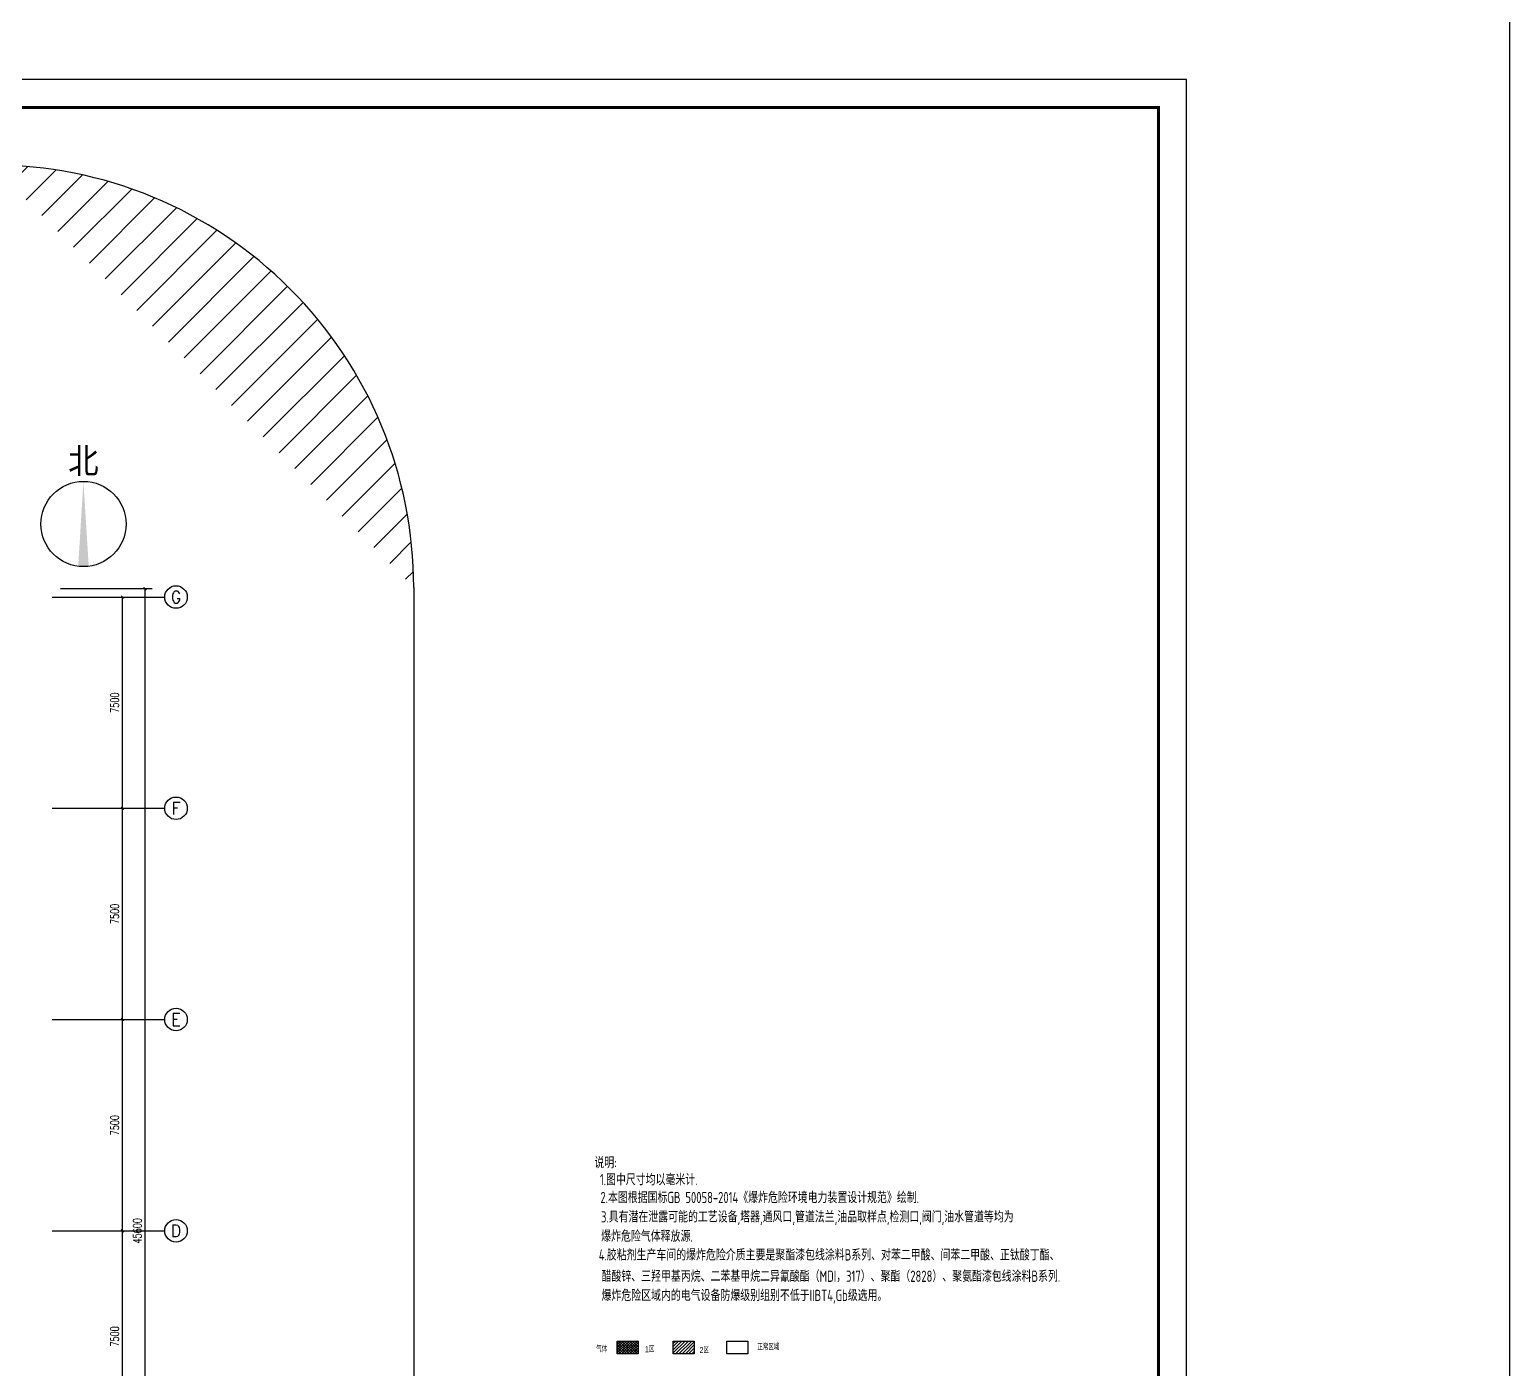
# Model space of a CAD drawing. Extents: x 4532298 to 10139194, y -639876 to -207028.
# Drawn here: x 5305847 to 5358392, y -336521 to -288992 of the extents above; entities that cross this region are included whole.
import ezdxf
from ezdxf.enums import TextEntityAlignment as Align

# ---------------------------------------------------------------- set-up
doc = ezdxf.new("R2010")
doc.units = 0
doc.header["$LTSCALE"] = 1000
doc.header["$MEASUREMENT"] = 0
doc.layers.get('0').update_dxf_attribs({"linetype": 'CONTINUOUS'})
doc.layers.get('Defpoints').update_dxf_attribs({"linetype": 'CONTINUOUS'})
for name, color, linetype in [('AXIS_TEXT', 7, 'CONTINUOUS'), ('PUB_TITLE', 4, 'CONTINUOUS'), ('建筑底图', 251, 'CONTINUOUS'), ('防雷接地平面图', 6, 'CONTINUOUS')]:
    doc.layers.add(name, color=color, linetype=linetype)
doc.styles.add('_TCH_AXIS', font='COMPLEX', dxfattribs={"bigfont": 'GBCBIG'})
doc.styles.add('_TCH_DIM_T3', font='SIMPLEX', dxfattribs={"width": 0.705882, "bigfont": 'GBCBIG'})
doc.styles.add('COMPLEX', font='COMPLEX')
doc.styles.add('HT', font='')
doc.styles.add('hx-01', font='hdtxt.shx', dxfattribs={"width": 0.7, "bigfont": 'hdhztxt.shx'})
doc.styles.add('sceie', font='sceie.shx', dxfattribs={"width": 0.7, "bigfont": 'sceic.shx'})
doc.styles.get('HT').set_extended_font_data('SimSun')
doc.dimstyles.new('_TCH_ARCH&&100', dxfattribs={"dimtxt": 297.5, "dimasz": 100, "dimexe": 250, "dimexo": 300, "dimgap": 126.25, "dimtad": 1, "dimdec": 0, "dimzin": 0, "dimdsep": 46, "dimtxsty": '_TCH_DIM_T3', "dimblk": 'ARCHTICK', "dimcen": 0.09, "dimclrt": 7, "dimazin": 2, "dimtfac": 1, "dimtdec": 0, "dimtix": 1, "dimtmove": 2, "dimatfit": 3, "dimfxl": 0, "dimtolj": 1, "dimtzin": 0, "dimarcsym": 0})

# ---------------------------------------------------------------- blocks, each defined once
blk = doc.blocks.new('_NORTH')
blk.add_circle((0, 0), 1200)
blk.add_solid([(-1191, 149), (-1191, -149), (1200, 0)])
blk = doc.blocks.new('_ArchTick')
at = {"color": 0, "linetype": 'ByBlock', "const_width": 0.4}
blk.add_lwpolyline([(-0.5, -0.5), (0.5, 0.5)], dxfattribs=at)
blk = doc.blocks.new('*D1025')
at = {"layer": 'Defpoints', "color": 0, "transparency": 16777216}
for p in [(5306646, -308837), (5309946, -308837), (5306646, -354437)]:
    blk.add_point(p, dxfattribs=at)
at = {"layer": '建筑底图', "color": 0, "lineweight": -2, "transparency": 16777216}
for p, q in [((5306946, -308837), (5310196, -308837)), ((5309946, -354437), (5309946, -308837)), ((5306946, -354437), (5310196, -354437))]:
    blk.add_line(p, q, dxfattribs=at)
at = {"layer": '建筑底图', "color": 0, "lineweight": -2, "transparency": 16777216, "xscale": 100, "yscale": 100, "zscale": 100}
for p, rotation in [((5309946, -308837), 90), ((5309946, -354437), 270)]:
    blk.add_blockref('_ArchTick', p, dxfattribs=dict(at, rotation=rotation))
at = {"layer": '建筑底图', "color": 7, "transparency": 16777216, "insert": (5309671, -331637), "char_height": 297.5, "attachment_point": 5, "rotation": 90, "style": '_TCH_DIM_T3'}
blk.add_mtext('\\A1;45600', dxfattribs=at)
blk = doc.blocks.new('*D1028')
at = {"layer": 'Defpoints', "color": 0, "transparency": 16777216}
for p in [(5306646, -331637), (5309146, -331637), (5306646, -339137)]:
    blk.add_point(p, dxfattribs=at)
at = {"layer": '建筑底图', "color": 0, "lineweight": -2, "transparency": 16777216}
for p, q in [((5306946, -331637), (5309396, -331637)), ((5309146, -339137), (5309146, -331637)), ((5306946, -339137), (5309396, -339137))]:
    blk.add_line(p, q, dxfattribs=at)
at = {"layer": '建筑底图', "color": 0, "lineweight": -2, "transparency": 16777216, "xscale": 100, "yscale": 100, "zscale": 100}
for p, rotation in [((5309146, -331637), 90), ((5309146, -339137), 270)]:
    blk.add_blockref('_ArchTick', p, dxfattribs=dict(at, rotation=rotation))
at = {"layer": '建筑底图', "color": 7, "transparency": 16777216, "insert": (5308871, -335387), "char_height": 297.5, "attachment_point": 5, "rotation": 90, "style": '_TCH_DIM_T3'}
blk.add_mtext('\\A1;7500', dxfattribs=at)
blk = doc.blocks.new('*D1029')
at = {"layer": 'Defpoints', "color": 0, "transparency": 16777216}
for p in [(5306646, -324137), (5309146, -324137), (5306646, -331637)]:
    blk.add_point(p, dxfattribs=at)
at = {"layer": '建筑底图', "color": 0, "lineweight": -2, "transparency": 16777216}
for p, q in [((5306946, -324137), (5309396, -324137)), ((5309146, -331637), (5309146, -324137)), ((5306946, -331637), (5309396, -331637))]:
    blk.add_line(p, q, dxfattribs=at)
at = {"layer": '建筑底图', "color": 0, "lineweight": -2, "transparency": 16777216, "xscale": 100, "yscale": 100, "zscale": 100}
for p, rotation in [((5309146, -324137), 90), ((5309146, -331637), 270)]:
    blk.add_blockref('_ArchTick', p, dxfattribs=dict(at, rotation=rotation))
at = {"layer": '建筑底图', "color": 7, "transparency": 16777216, "insert": (5308871, -327887), "char_height": 297.5, "attachment_point": 5, "rotation": 90, "style": '_TCH_DIM_T3'}
blk.add_mtext('\\A1;7500', dxfattribs=at)
blk = doc.blocks.new('*D1030')
at = {"layer": 'Defpoints', "color": 0, "transparency": 16777216}
for p in [(5306646, -316637), (5309146, -316637), (5306646, -324137)]:
    blk.add_point(p, dxfattribs=at)
at = {"layer": '建筑底图', "color": 0, "lineweight": -2, "transparency": 16777216}
for p, q in [((5306946, -316637), (5309396, -316637)), ((5309146, -324137), (5309146, -316637)), ((5306946, -324137), (5309396, -324137))]:
    blk.add_line(p, q, dxfattribs=at)
at = {"layer": '建筑底图', "color": 0, "lineweight": -2, "transparency": 16777216, "xscale": 100, "yscale": 100, "zscale": 100}
for p, rotation in [((5309146, -316637), 90), ((5309146, -324137), 270)]:
    blk.add_blockref('_ArchTick', p, dxfattribs=dict(at, rotation=rotation))
at = {"layer": '建筑底图', "color": 7, "transparency": 16777216, "insert": (5308871, -320387), "char_height": 297.5, "attachment_point": 5, "rotation": 90, "style": '_TCH_DIM_T3'}
blk.add_mtext('\\A1;7500', dxfattribs=at)
blk = doc.blocks.new('*D1031')
at = {"layer": 'Defpoints', "color": 0, "transparency": 16777216}
for p in [(5306646, -309137), (5309146, -309137), (5306646, -316637)]:
    blk.add_point(p, dxfattribs=at)
at = {"layer": '建筑底图', "color": 0, "lineweight": -2, "transparency": 16777216}
for p, q in [((5306946, -309137), (5309396, -309137)), ((5309146, -316637), (5309146, -309137)), ((5306946, -316637), (5309396, -316637))]:
    blk.add_line(p, q, dxfattribs=at)
at = {"layer": '建筑底图', "color": 0, "lineweight": -2, "transparency": 16777216, "xscale": 100, "yscale": 100, "zscale": 100}
for p, rotation in [((5309146, -309137), 90), ((5309146, -316637), 270)]:
    blk.add_blockref('_ArchTick', p, dxfattribs=dict(at, rotation=rotation))
at = {"layer": '建筑底图', "color": 7, "transparency": 16777216, "insert": (5308871, -312887), "char_height": 297.5, "attachment_point": 5, "rotation": 90, "style": '_TCH_DIM_T3'}
blk.add_mtext('\\A1;7500', dxfattribs=at)
blk = doc.blocks.new('_AXISO')
blk.add_circle((0, 0), 0.5)
at = {"layer": 'AXIS_TEXT', "style": 'COMPLEX', "width": 1.041667}
blk.add_attdef('A', text='', height=0.56, dxfattribs=at).set_placement((-0.25, -0.28), (0.25, -0.28), align=Align.FIT)

msp = doc.modelspace()

# ---------------------------------------------------------------- hatches: boundary and pattern name
h = msp.add_hatch()
h.set_pattern_fill('ANSI31', color=1, scale=500)
h.set_pattern_definition([(45, (-77519.9, -11738.2), (-561.26601, 561.26601), [])])
edge = h.paths.add_edge_path()
edge.add_arc((5304486.1, -308796.5), 15000, 359.99999, 450.00006)
edge.add_line((5319486.1, -308796.5), (5319486.1, -354476.5))
edge.add_line((5256806.1, -293796.5), (5304486.1, -293796.5))
edge.add_arc((5256806.1, -308796.5), 15000, 90, 180.00001)
edge.add_line((5241806.1, -308796.5), (5241806.1, -354476.5))
edge.add_arc((5256806.1, -354476.5), 15000, 179.99999, 270)
edge.add_line((5304486.1, -369476.5), (5256806.1, -369476.5))
edge.add_arc((5304486.1, -354476.5), 15000, 270, 360)
h = msp.add_hatch()
h.set_pattern_fill('ANSI37', color=1, scale=539.135997, style=0)
h.set_pattern_definition([(45, (4897741.986, -305750.28), (-47.65334, 47.65334), []), (135, (4897741.986, -305750.28), (-47.65334, -47.65334), [])])
h.paths.add_polyline_path([(5326710, -335548.9), (5327458.3, -335548.9), (5327458.3, -336007.7), (5326710, -336007.7)])
h = msp.add_hatch()
h.set_pattern_fill('ANSI31', color=1, scale=51.84, style=0)
h.set_pattern_definition([(45, (5222442.54, -1475839), (-58.192059, 58.192059), [])])
h.paths.add_polyline_path([(5328701.4, -335548.9), (5329449.7, -335548.9), (5329449.7, -336007.7), (5328701.4, -336007.7)])

# ---------------------------------------------------------------- linework, layer by layer
at = {"color": 1}
msp.add_line((5319486.1, -308796.5), (5319486.1, -354476.5), dxfattribs=at)
for points in [[(4532297.7, -207028.1), (5358391.9, -207028.1), (5358391.9, -383759.2), (4532297.7, -383759.2)], [(5326710, -335548.9), (5327458.3, -335548.9), (5327458.3, -336007.7), (5326710, -336007.7)], [(5328701.4, -335548.9), (5329449.7, -335548.9), (5329449.7, -336007.7), (5328701.4, -336007.7)]]:
    msp.add_lwpolyline(points, close=True, dxfattribs=at)
at = {"color": 7}
msp.add_lwpolyline([(5330599.3, -335548.9), (5331347.7, -335548.9), (5331347.7, -336007.7), (5330599.3, -336007.7)], close=True, dxfattribs=at)
at = {"color": 1}
msp.add_arc((5304486.1, -308796.5), 15000, 359.99999, 90.00006, dxfattribs=at)
at = {"layer": 'PUB_TITLE'}
msp.add_lwpolyline([(5228032, -374858.8), (5346932, -374858.8), (5346932, -290758.8), (5228032, -290758.8)], close=True, dxfattribs=at)
at = {"layer": 'PUB_TITLE', "const_width": 100}
msp.add_lwpolyline([(5230532, -373858.8), (5345932, -373858.8), (5345932, -291758.8), (5230532, -291758.8)], close=True, dxfattribs=at)
at = {"layer": '建筑底图'}
for p, q in [((5306646.1, -309136.5), (5310646.1, -309136.5)), ((5306646.1, -316636.5), (5310646.1, -316636.5)), ((5306646.1, -324136.5), (5310646.1, -324136.5)), ((5306646.1, -331636.5), (5310646.1, -331636.5))]:
    msp.add_line(p, q, dxfattribs=at)

# ---------------------------------------------------------------- block references
at = {"layer": '建筑底图', "xscale": 1.260000000009313, "yscale": 1.260000000009313, "zscale": 1.260000000009313, "rotation": 90}
msp.add_blockref('_NORTH', (5307758.9, -306543.8, -12083.9), dxfattribs=at)
at = {"layer": '建筑底图'}
ref = msp.add_blockref('_AXISO', (5311046.1, -309136.5), dxfattribs=dict(at, xscale=800, yscale=800, zscale=800))
ref.add_attrib('A', 'G', dxfattribs={"layer": 'AXIS_TEXT', "color": 0, "height": 425.2, "style": '_TCH_AXIS'}).set_placement((5310863.9, -309349.1), (5311228.4, -309349.1), align=Align.FIT)
ref = msp.add_blockref('_AXISO', (5311046.1, -316636.5), dxfattribs=dict(at, xscale=800, yscale=800, zscale=800))
ref.add_attrib('A', 'F', dxfattribs={"layer": 'AXIS_TEXT', "color": 0, "height": 445.4, "style": '_TCH_AXIS'}).set_placement((5310876.4, -316859.2), (5311215.8, -316859.2), align=Align.FIT)
ref = msp.add_blockref('_AXISO', (5311046.1, -324136.5), dxfattribs=dict(at, xscale=800, yscale=800, zscale=800))
ref.add_attrib('A', 'E', dxfattribs={"layer": 'AXIS_TEXT', "color": 0, "height": 445.4, "style": '_TCH_AXIS'}).set_placement((5310876.4, -324359.2), (5311215.8, -324359.2), align=Align.FIT)
ref = msp.add_blockref('_AXISO', (5311046.1, -331636.5), dxfattribs=dict(at, xscale=800, yscale=800, zscale=800))
ref.add_attrib('A', 'D', dxfattribs={"layer": 'AXIS_TEXT', "color": 0, "height": 435.3, "style": '_TCH_AXIS'}).set_placement((5310870, -331854.1), (5311222.3, -331854.1), align=Align.FIT)

# ---------------------------------------------------------------- texts
at = {"color": 7, "style": 'hx-01', "width": 0.7}
for s, p in [('气体', (5325963.3, -335947.8)), ('1区', (5327695.7, -335947.8)), ('2区', (5329633.8, -335979.4)), ('正常区域', (5331684.5, -335874.1))]:
    msp.add_text(s, height=215.65, dxfattribs=at).set_placement(p)
at = {"layer": '建筑底图', "style": 'HT', "width": 0.88}
msp.add_text('北', height=900.8, dxfattribs=at).set_placement((5307217.3, -304749.8, -12083.9))
at = {"layer": '防雷接地平面图', "color": 0, "style": 'sceie', "width": 0.8}
for s, height, p in [('说明:', 400, (5325902.2, -329417.6)), ('1.图中尺寸均以毫米计.', 399.999, (5326096.9, -330018.8)), ('2.本图根据国标GB 50058-2014《爆炸危险环境电力装置设计规范》绘制.', 399.999, (5326116.8, -330654.3)), ('3.具有潜在泄露可能的工艺设备,塔器,通风口,管道法兰,油品取样点,检测口,阀门,油水管道等均为', 399.999, (5326137.4, -331340.7)), ('爆炸危险气体释放源.', 400, (5326142.8, -332026.8))]:
    msp.add_text(s, height=height, dxfattribs=at).set_placement(p)
at = {"layer": '防雷接地平面图', "color": 1, "style": 'sceie', "width": 0.8}
for s, p in [('4.胶粘剂生产车间的爆炸危险介质主要是聚酯漆包线涂料B系列、对苯二甲酸、间苯二甲酸、正钛酸丁酯、', (5326057.5, -332691.2)), ('醋酸锌、三羟甲基丙烷、二苯基甲烷二异氰酸酯（MDI，317）、聚酯（2828）、聚氨酯漆包线涂料B系列.', (5326153.8, -333448.9)), ('爆炸危险区域内的电气设备防爆级别组别不低于IIBT4,Gb级选用。', (5326153.8, -334128.2))]:
    msp.add_text(s, height=399.999, dxfattribs=at).set_placement(p)

# ---------------------------------------------------------------- dimensions: what is measured, and where the dimension line sits
at = {"layer": '建筑底图'}
for p1, p2, distance, picture, middle in [((5306646.1, -354436.5), (5306646.1, -308836.5), -3300, '*D1025', (5309671.1, -331636.5)), ((5306646.1, -316636.5), (5306646.1, -309136.5), -2500, '*D1031', (5308871.1, -312886.5)), ((5306646.1, -324136.5), (5306646.1, -316636.5), -2500, '*D1030', (5308871.1, -320386.5)), ((5306646.1, -331636.5), (5306646.1, -324136.5), -2500, '*D1029', (5308871.1, -327886.5)), ((5306646.1, -339136.5), (5306646.1, -331636.5), -2500, '*D1028', (5308871.1, -335386.5))]:
    dim = msp.add_aligned_dim(p1=p1, p2=p2, distance=distance, dimstyle='_TCH_ARCH&&100', dxfattribs=at)
    dim.commit()
    dim.dimension.update_dxf_attribs({"geometry": picture, "text_midpoint": middle})

doc.saveas('drawing.dxf')
